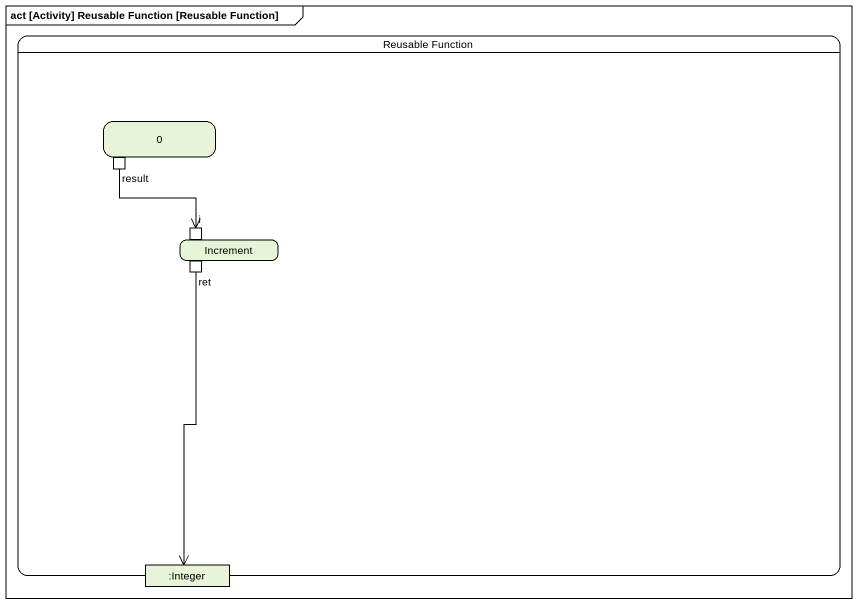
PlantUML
@startuml
mainframe act [Activity] Reusable Function [Reusable Function]
hide empty description
state "Reusable Function" as Reusable_Function {
  state "0" as s0 {
    state result <<outputPin>>
  }
  state Increment {
    state i <<inputPin>>
    state ret <<outputPin>>
  }
  state ":Integer" as Integer <<object>>
}
result --> i
ret --> Integer
@enduml
